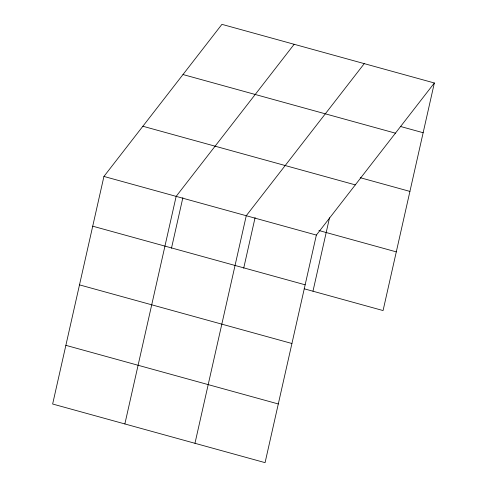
<?xml version="1.0" encoding="UTF-8"?>
<svg xmlns="http://www.w3.org/2000/svg" width="487" height="487" viewBox="0 0 487 487"><rect width="100%" height="100%" fill="white"/><g stroke="black" fill="none" stroke-linecap="round" stroke-linejoin="round"><path stroke-width="0.73" d="M103.932 176.44L52.645 404.021L265.074 462.65L316.361 235.069L434.355 82.979L221.926 24.35L103.932 176.44L316.361 235.069M124.867 423.952L176.154 196.371L294.154 44.287M171.467 248.267L182.875 197.649M194.97 443.304L246.258 215.723L364.258 63.633M243.695 268.197L255.097 217.579M312.971 291.214L329.516 217.78M434.355 82.979L383.068 310.56L304.205 288.797M400.509 126.474L423.148 132.726M182.99 74.541L395.42 133.17M360.264 177.706L409.92 191.409M142.868 126.249L355.297 184.877M318.894 230.509L396.296 251.876M92.719 226.181L305.148 284.81M79.497 284.871L291.926 343.499M65.867 345.332L278.296 403.966"/></g></svg>
